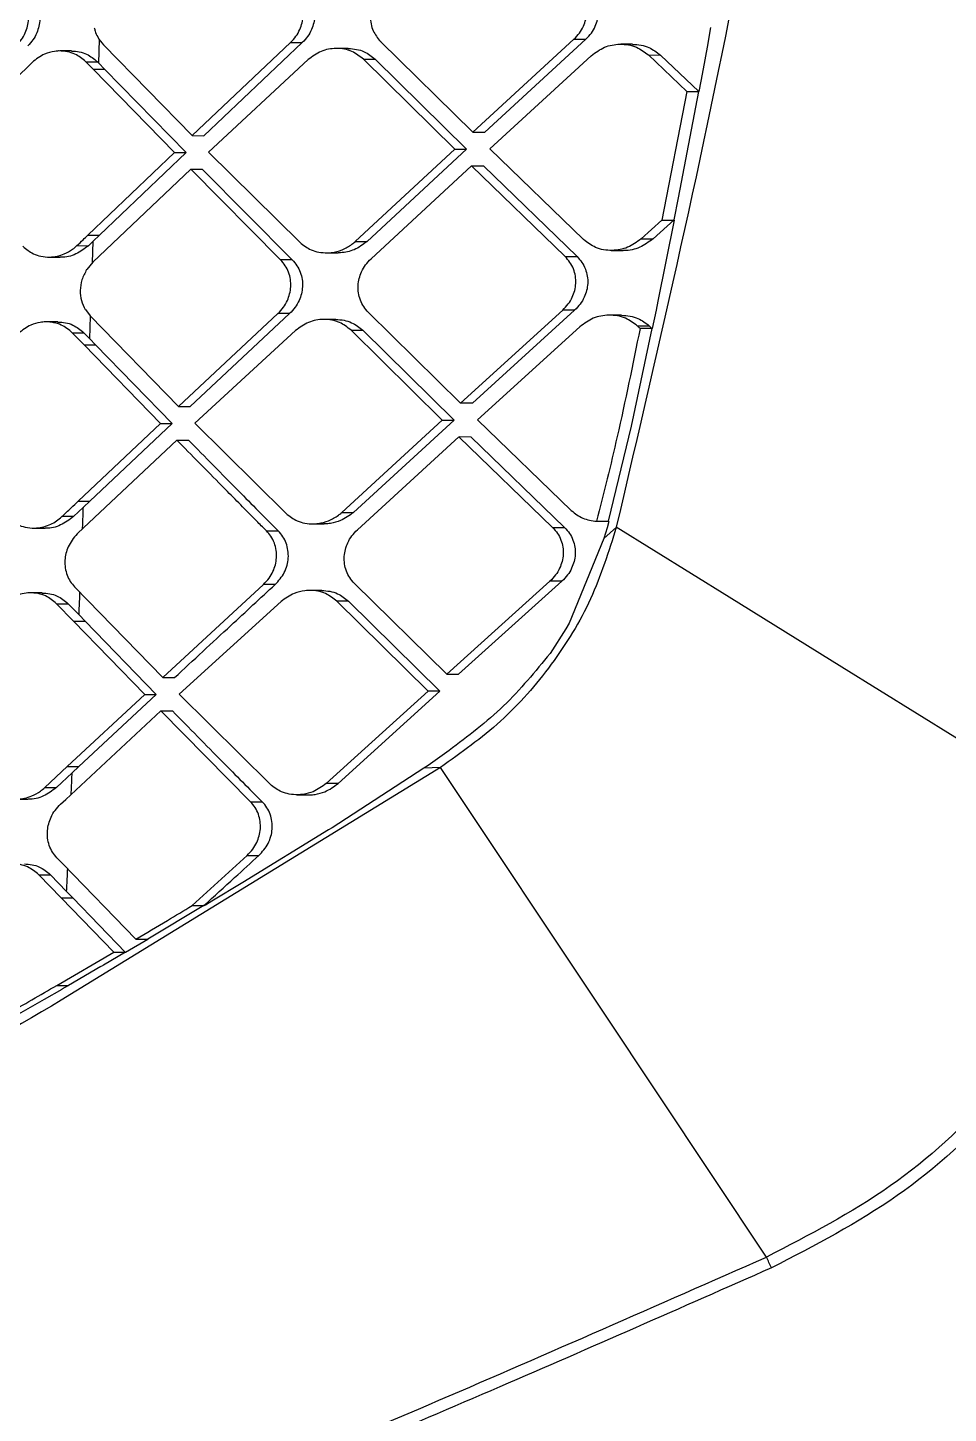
# Model space of a CAD drawing. Extents: x 939 to 1039, y 781 to 934.
# Drawn here: x 1028.941 to 1030.154, y 818.226 to 820.051 of the extents above; entities that cross this region are included whole.
import ezdxf

# ---------------------------------------------------------------- set-up
doc = ezdxf.new("R2010")
doc.units = 0
doc.header["$MEASUREMENT"] = 0
doc.layers.add('1', color=4, linetype='Continuous')

# ---------------------------------------------------------------- blocks, each defined once
blk = doc.blocks.new('Envoy')
at = {"layer": '1', "color": 3, "linetype": 'Continuous', "lineweight": 25}
for p, q in [((90.381, 20.8297), (90.3819, 20.861)), ((90.874, 20.7388), (91.0071, 20.8614)), ((90.8896, 20.7388), (91.0228, 20.8614)), ((91.0071, 20.8614), (91.0228, 20.8614)), ((91.1872, 20.8766), (91.1825, 20.8507)), ((90.345, 20.8459), (90.3299, 20.8459)), ((90.3871, 20.854), (90.5042, 20.7344)), ((90.5042, 20.7344), (90.6337, 20.857)), ((90.649, 20.857), (90.5195, 20.7343)), ((90.6337, 20.857), (90.649, 20.857)), ((90.7098, 20.8492), (90.6944, 20.8492)), ((90.7524, 20.8584), (90.874, 20.7388)), ((91.0844, 20.8547), (91.0687, 20.8548)), ((91.1825, 20.8507), (91.1772, 20.8222)), ((90.2931, 20.8308), (90.1666, 20.7082)), ((90.3734, 20.822), (90.364, 20.8317)), ((90.364, 20.8317), (90.3792, 20.8317)), ((90.3792, 20.8317), (90.381, 20.8298)), ((90.3811, 20.8297), (90.3886, 20.822)), ((90.6569, 20.8345), (90.5256, 20.7126)), ((90.7297, 20.835), (90.7452, 20.835)), ((90.85, 20.7165), (90.7297, 20.835)), ((90.7452, 20.835), (90.8655, 20.7165)), ((90.8963, 20.7171), (91.0297, 20.8397)), ((91.1052, 20.8406), (91.1556, 20.7926)), ((91.1052, 20.8406), (91.121, 20.8405)), ((91.121, 20.8405), (91.1716, 20.7924)), ((90.3734, 20.822), (90.3886, 20.822)), ((90.4807, 20.7121), (90.3734, 20.822)), ((90.3886, 20.8219), (90.496, 20.7121)), ((91.1772, 20.8222), (91.1742, 20.8059)), ((91.1556, 20.7926), (91.123, 20.6231)), ((91.1714, 20.7924), (91.1446, 20.6524)), ((91.1556, 20.7926), (91.1713, 20.7926)), ((91.1742, 20.8059), (91.1717, 20.7924)), ((90.5042, 20.7344), (90.5195, 20.7343)), ((90.874, 20.7388), (90.8896, 20.7388)), ((90.719, 20.5951), (90.85, 20.7165)), ((90.8655, 20.7165), (90.7345, 20.5951)), ((90.85, 20.7165), (90.8655, 20.7165)), ((91.0198, 20.5974), (90.8963, 20.7171)), ((90.3666, 20.6032), (90.4807, 20.7121)), ((90.496, 20.7121), (90.3818, 20.6032)), ((90.4807, 20.7121), (90.496, 20.7121)), ((90.5256, 20.7126), (90.646, 20.5939)), ((90.5021, 20.6904), (90.3732, 20.5677)), ((90.6206, 20.5707), (90.5021, 20.6904)), ((90.5021, 20.6904), (90.5174, 20.6903)), ((90.5174, 20.6903), (90.636, 20.5707)), ((90.8722, 20.6948), (90.7397, 20.5722)), ((90.8722, 20.6948), (90.8877, 20.6948)), ((90.9954, 20.5752), (90.8722, 20.6948)), ((90.8877, 20.6948), (91.0111, 20.5751)), ((91.1446, 20.6524), (91.1389, 20.6233)), ((91.123, 20.6231), (91.0956, 20.5983)), ((91.1391, 20.6233), (91.1114, 20.5983)), ((91.1392, 20.6232), (91.1178, 20.5165)), ((91.123, 20.6231), (91.1388, 20.6231)), ((90.3522, 20.5895), (90.3674, 20.5894)), ((90.3666, 20.6032), (90.3818, 20.6032)), ((90.3736, 20.5954), (90.3674, 20.5894)), ((90.3726, 20.567), (90.3735, 20.5954)), ((90.3818, 20.6032), (90.3736, 20.5954)), ((90.719, 20.5951), (90.7345, 20.5951)), ((91.0956, 20.5983), (91.1114, 20.5983)), ((90.3152, 20.5744), (90.3303, 20.5744)), ((90.636, 20.5707), (90.6206, 20.5707)), ((90.6809, 20.58), (90.6963, 20.58)), ((90.9954, 20.5752), (91.0111, 20.5751)), ((91.0563, 20.5832), (91.0721, 20.5832)), ((90.3732, 20.5677), (90.3651, 20.5579)), ((91.1178, 20.5165), (91.1153, 20.5045)), ((90.3633, 20.5052), (90.3695, 20.497)), ((90.3691, 20.4667), (90.3701, 20.4964)), ((90.3695, 20.497), (90.4862, 20.3774)), ((90.6171, 20.5), (90.4862, 20.3774)), ((90.6325, 20.5), (90.5015, 20.3774)), ((90.6325, 20.5), (90.6171, 20.5)), ((90.8578, 20.3818), (90.7363, 20.5015)), ((90.8578, 20.3818), (90.9923, 20.5045)), ((91.008, 20.5044), (90.8734, 20.3818)), ((91.008, 20.5044), (90.9923, 20.5045)), ((91.0699, 20.4978), (91.0541, 20.4978)), ((91.1153, 20.5045), (91.1103, 20.4802)), ((90.3272, 20.489), (90.312, 20.489)), ((90.6935, 20.4922), (90.678, 20.4923)), ((90.7134, 20.4781), (90.7289, 20.478)), ((90.8335, 20.3596), (90.7134, 20.478)), ((90.7289, 20.478), (90.8491, 20.3596)), ((91.0148, 20.4827), (90.8801, 20.3601)), ((91.083, 20.3519), (91.11, 20.4802)), ((91.1066, 20.4836), (91.0908, 20.4836)), ((91.1102, 20.4801), (91.1066, 20.4836)), ((90.3616, 20.4588), (90.3461, 20.4748)), ((90.3461, 20.4748), (90.3613, 20.4748)), ((90.3613, 20.4747), (90.3691, 20.4667)), ((90.3691, 20.4667), (90.3768, 20.4587)), ((90.6403, 20.4775), (90.5075, 20.3557)), ((90.4624, 20.3551), (90.3616, 20.4588)), ((90.3616, 20.4587), (90.3768, 20.4587)), ((90.3768, 20.4587), (90.4778, 20.3551)), ((90.4862, 20.3774), (90.5015, 20.3774)), ((90.8734, 20.3818), (90.8578, 20.3818)), ((90.354, 20.2529), (90.4624, 20.3552)), ((90.4778, 20.3551), (90.3692, 20.2529)), ((90.4624, 20.3551), (90.4777, 20.3551)), ((90.5075, 20.3557), (90.6276, 20.2369)), ((90.7011, 20.2381), (90.8335, 20.3596)), ((90.8491, 20.3596), (90.7166, 20.2381)), ((90.8335, 20.3596), (90.849, 20.3595)), ((90.8801, 20.3601), (91.0036, 20.2405)), ((91.0528, 20.2264), (91.083, 20.3519)), ((90.4837, 20.3334), (90.3534, 20.2108)), ((90.4837, 20.3334), (90.4991, 20.3334)), ((90.7217, 20.2152), (90.8556, 20.3378)), ((90.8556, 20.3378), (90.9789, 20.2182)), ((90.8557, 20.3379), (90.8713, 20.3378)), ((90.8713, 20.3378), (90.9947, 20.2182)), ((90.3607, 20.2449), (90.3476, 20.2325)), ((90.354, 20.2529), (90.3692, 20.2529)), ((90.3692, 20.2529), (90.3608, 20.2449)), ((90.3476, 20.2325), (90.3324, 20.2325)), ((90.6626, 20.223), (90.6781, 20.223)), ((90.7011, 20.2381), (90.7166, 20.2381)), ((91.037, 20.2264), (91.0528, 20.2264)), ((91.0532, 20.2263), (91.0507, 20.2176)), ((90.2951, 20.2174), (90.3103, 20.2174)), ((90.3534, 20.2108), (90.3523, 20.2098)), ((90.6019, 20.2138), (90.6174, 20.2138)), ((90.9789, 20.2182), (90.9947, 20.2182)), ((91.063, 20.2187), (91.0464, 20.2035)), ((91.0507, 20.2176), (91.0465, 20.2035)), ((91.0464, 20.2035), (91.0008, 20.0924)), ((90.3065, 20.132), (90.2912, 20.132)), ((90.3495, 20.1397), (90.4655, 20.0205)), ((90.4655, 20.0205), (90.5979, 20.1431)), ((90.6134, 20.1431), (90.5979, 20.1431)), ((90.6747, 20.1353), (90.6592, 20.1353)), ((90.8394, 20.0249), (90.7178, 20.1445)), ((90.9754, 20.1475), (90.8394, 20.0249)), ((90.9912, 20.1475), (90.8551, 20.0249)), ((90.9912, 20.1475), (90.9754, 20.1475)), ((90.3476, 20.0948), (90.3254, 20.1178)), ((90.3254, 20.1178), (90.3407, 20.1178)), ((90.3407, 20.1178), (90.355, 20.103)), ((90.6211, 20.1206), (90.4868, 19.9988)), ((90.7102, 20.1211), (90.6947, 20.1211)), ((90.8148, 20.0026), (90.6947, 20.1211)), ((90.7102, 20.1211), (90.8305, 20.0026)), ((90.4415, 19.9982), (90.3476, 20.0948)), ((90.3476, 20.0948), (90.3629, 20.0948)), ((90.355, 20.103), (90.3629, 20.0948)), ((90.3629, 20.0948), (90.4568, 19.9982)), ((90.9963, 20.0846), (90.9756, 20.0524)), ((91.0008, 20.0924), (90.9963, 20.0846)), ((90.8394, 20.0249), (90.8551, 20.0249)), ((90.4655, 20.0205), (90.4808, 20.0205)), ((90.3394, 19.9032), (90.4415, 19.9982)), ((90.4568, 19.9982), (90.3547, 19.9032)), ((90.4415, 19.9982), (90.4568, 19.9982)), ((90.6068, 19.88), (90.4868, 19.9988)), ((90.8148, 20.0026), (90.6808, 19.8812)), ((90.6964, 19.8812), (90.8305, 20.0026)), ((90.8305, 20.0026), (90.8148, 20.0026)), ((90.4627, 19.9765), (90.3374, 19.8601)), ((90.5808, 19.8569), (90.4627, 19.9765)), ((90.4627, 19.9765), (90.4781, 19.9765)), ((90.8425, 19.9245), (90.8149, 19.9049)), ((90.3098, 19.8756), (90.3394, 19.9032)), ((90.3459, 19.895), (90.3251, 19.8756)), ((90.8311, 19.9021), (90.3316, 19.5955)), ((90.3394, 19.9032), (90.3547, 19.9032)), ((90.3547, 19.9032), (90.3459, 19.895)), ((90.8095, 19.9011), (90.6883, 19.8228)), ((90.8149, 19.9049), (90.8095, 19.9011)), ((90.8311, 19.9021), (90.8095, 19.9011)), ((90.3098, 19.8756), (90.3251, 19.8756)), ((90.6964, 19.8812), (90.6808, 19.8812)), ((90.2722, 19.8605), (90.2875, 19.8605)), ((90.3307, 19.8539), (90.3374, 19.8601)), ((90.642, 19.8661), (90.6576, 19.8661)), ((90.5808, 19.8569), (90.5964, 19.8568)), ((90.6883, 19.8228), (90.6835, 19.8198)), ((90.6835, 19.8198), (90.5706, 19.7505)), ((90.5039, 19.7201), (90.5763, 19.7862)), ((90.5763, 19.7862), (90.5919, 19.7861)), ((90.3259, 19.7832), (90.3335, 19.7752)), ((90.3335, 19.7752), (90.4299, 19.676)), ((90.3314, 19.7303), (90.3019, 19.7609)), ((90.3019, 19.7609), (90.3172, 19.7609)), ((90.3172, 19.7609), (90.3386, 19.7387)), ((90.5706, 19.7505), (90.5299, 19.726)), ((90.3314, 19.7303), (90.3467, 19.7302)), ((90.4007, 19.6588), (90.3314, 19.7302)), ((90.3386, 19.7387), (90.3468, 19.7302)), ((90.3468, 19.7302), (90.4163, 19.6586)), ((90.5194, 19.7201), (90.4454, 19.676)), ((90.5039, 19.7201), (90.5194, 19.7201)), ((90.5214, 19.7208), (90.5196, 19.7197)), ((90.5299, 19.7259), (90.5214, 19.7208)), ((90.4455, 19.6757), (90.4164, 19.6585)), ((90.4299, 19.676), (90.4454, 19.676)), ((90.3258, 19.6151), (90.4007, 19.6588)), ((90.4162, 19.6588), (90.3872, 19.6418)), ((90.4007, 19.6588), (90.4161, 19.6588)), ((90.3839, 19.6399), (90.3412, 19.6151)), ((90.3872, 19.6418), (90.384, 19.6399)), ((90.3321, 19.6098), (90.3091, 19.5966)), ((90.3258, 19.6151), (90.3412, 19.6151)), ((90.3412, 19.6151), (90.3322, 19.6099)), ((90.3091, 19.5966), (90.2317, 19.5524))]:
    blk.add_line(p, q, dxfattribs=at)
at = {"layer": '1', "color": 3, "linetype": 'Continuous', "lineweight": 25, "flags": 128}
for points in [[(91.7385, 19.7993), (91.5088, 19.9419), (91.3602, 20.0341), (91.2116, 20.1264), (91.0629, 20.2187)], [(91.2609, 19.2573), (91.046, 19.5797), (90.8311, 19.9021)]]:
    blk.add_lwpolyline(points, dxfattribs=at)
at = {"layer": '1', "color": 3, "linetype": 'Continuous', "lineweight": 25}
for points, knots in [([(91.0089, 26.2134), (91.0708, 25.9685), (91.1944, 25.4786), (91.3212, 24.7307), (91.4038, 23.9769), (91.4359, 23.219), (91.4171, 22.4608), (91.348, 21.706), (91.2347, 20.9564), (91.1202, 20.4646), (91.0629, 20.2187)], [0, 0, 0, 0, 0.125001, 0.250001, 0.375003, 0.499997, 0.624991, 0.749994, 0.874996, 1, 1, 1, 1]), ([(90.2722, 20.8526), (90.2746, 20.8552), (90.2794, 20.8604), (90.2857, 20.872), (90.2889, 20.8848), (90.2883, 20.8975), (90.2859, 20.907), (90.2817, 20.9159), (90.2775, 20.9208), (90.2754, 20.9233)], [0, 0, 0, 0, 0.137422, 0.266444, 0.499172, 0.622204, 0.746719, 0.87249, 1, 1, 1, 1]), ([(90.2905, 20.9232), (90.2926, 20.9208), (90.2968, 20.9159), (90.301, 20.907), (90.3034, 20.8975), (90.304, 20.8848), (90.3008, 20.872), (90.2945, 20.8603), (90.2897, 20.8552), (90.2873, 20.8525)], [0, 0, 0, 0, 0.127399, 0.253034, 0.377346, 0.500968, 0.73357, 0.862582, 1, 1, 1, 1]), ([(90.6337, 20.857), (90.6362, 20.8596), (90.641, 20.8648), (90.6475, 20.8764), (90.6508, 20.8893), (90.6501, 20.9021), (90.6475, 20.9116), (90.6431, 20.9204), (90.6388, 20.9253), (90.6367, 20.9277)], [0, 0, 0, 0, 0.137345, 0.26656, 0.50083, 0.625296, 0.749766, 0.874454, 1, 1, 1, 1]), ([(90.652, 20.9277), (90.6542, 20.9252), (90.6586, 20.9203), (90.6629, 20.9114), (90.6654, 20.902), (90.6661, 20.8892), (90.6629, 20.8764), (90.6564, 20.8647), (90.6516, 20.8596), (90.6491, 20.857)], [0, 0, 0, 0, 0.128103, 0.253537, 0.376912, 0.498943, 0.733426, 0.862642, 1, 1, 1, 1]), ([(90.7553, 20.9291), (90.7528, 20.9265), (90.7479, 20.9214), (90.7414, 20.9098), (90.7381, 20.8968), (90.7389, 20.884), (90.7421, 20.872), (90.7473, 20.8638), (90.7516, 20.859), (90.7523, 20.8585), (90.7524, 20.8584)], [0, 0, 0, 0, 0.136425, 0.265284, 0.500933, 0.626368, 0.750821, 0.967971, 0.996415, 1, 1, 1, 1]), ([(91.0071, 20.8614), (91.0097, 20.864), (91.0146, 20.8691), (91.0213, 20.8808), (91.0246, 20.8937), (91.0238, 20.9066), (91.0207, 20.9171), (91.0161, 20.9259), (91.0114, 20.9305), (91.0098, 20.9321)], [0, 0, 0, 0, 0.13715, 0.266374, 0.501696, 0.625824, 0.750392, 0.914073, 1, 1, 1, 1]), ([(91.0228, 20.8614), (91.0253, 20.864), (91.0302, 20.8691), (91.0369, 20.8807), (91.0402, 20.8936), (91.0394, 20.9063), (91.0368, 20.9158), (91.0322, 20.9247), (91.0277, 20.9296), (91.0255, 20.9321)], [0, 0, 0, 0, 0.137111, 0.26622, 0.501068, 0.6222, 0.745131, 0.870828, 1, 1, 1, 1]), ([(90.375, 20.8765), (90.3754, 20.875), (90.3764, 20.8708), (90.3799, 20.8627), (90.3844, 20.8573), (90.3871, 20.854)], [0, 0, 0, 0, 0.176237, 0.500683, 1, 1, 1, 1]), ([(90.364, 20.8317), (90.3594, 20.8355), (90.3521, 20.8415), (90.3396, 20.8453), (90.3318, 20.846), (90.3261, 20.8458), (90.3196, 20.8451), (90.3074, 20.842), (90.2984, 20.835), (90.2931, 20.8308)], [0, 0, 0, 0, 0.226589, 0.357924, 0.501217, 0.527549, 0.578055, 0.751225, 1, 1, 1, 1]), ([(90.345, 20.8458), (90.3485, 20.8456), (90.3553, 20.8453), (90.3674, 20.8413), (90.3746, 20.8354), (90.3792, 20.8317)], [0, 0, 0, 0, 0.273787, 0.541944, 1, 1, 1, 1]), ([(90.7297, 20.835), (90.7249, 20.8388), (90.7173, 20.8448), (90.7045, 20.8486), (90.6908, 20.8498), (90.6734, 20.8467), (90.6624, 20.8385), (90.6569, 20.8345)], [0, 0, 0, 0, 0.230396, 0.360131, 0.499506, 0.750118, 1, 1, 1, 1]), ([(90.7098, 20.8491), (90.7134, 20.8489), (90.7205, 20.8485), (90.7331, 20.8446), (90.7405, 20.8387), (90.7452, 20.835)], [0, 0, 0, 0, 0.277569, 0.546415, 1, 1, 1, 1]), ([(91.0297, 20.8397), (91.0354, 20.8439), (91.0468, 20.8522), (91.0682, 20.856), (91.0892, 20.8527), (91.1002, 20.8444), (91.1052, 20.8406)], [0, 0, 0, 0, 0.251082, 0.501737, 0.772421, 1, 1, 1, 1]), ([(91.0844, 20.8546), (91.0881, 20.8545), (91.0955, 20.8541), (91.1084, 20.8501), (91.1161, 20.8442), (91.121, 20.8405)], [0, 0, 0, 0, 0.279533, 0.551674, 1, 1, 1, 1]), ([(90.2811, 20.5886), (90.2855, 20.5849), (90.2925, 20.579), (90.305, 20.575), (90.3189, 20.5737), (90.3335, 20.5769), (90.3453, 20.5834), (90.3503, 20.5878), (90.3522, 20.5895)], [0, 0, 0, 0, 0.215404, 0.349501, 0.501173, 0.750106, 0.90753, 1, 1, 1, 1]), ([(90.3674, 20.5894), (90.362, 20.5854), (90.3513, 20.5773), (90.3375, 20.5738), (90.3307, 20.5744), (90.3303, 20.5745)], [0, 0, 0, 0, 0.484388, 0.973186, 1, 1, 1, 1]), ([(90.3522, 20.5895), (90.3549, 20.592), (90.3597, 20.5966), (90.3645, 20.6012), (90.3666, 20.6032)], [0, 0, 0, 0, 0.559959, 1, 1, 1, 1]), ([(90.646, 20.5939), (90.6507, 20.5901), (90.6582, 20.5843), (90.6711, 20.5805), (90.6784, 20.58), (90.6822, 20.58), (90.6824, 20.58), (90.6828, 20.58), (90.6845, 20.5801), (90.6911, 20.5806), (90.702, 20.5834), (90.7121, 20.5893), (90.7175, 20.5936), (90.7189, 20.5949), (90.719, 20.5951)], [0, 0, 0, 0, 0.224302, 0.355112, 0.498262, 0.498789, 0.499786, 0.503241, 0.515781, 0.563413, 0.748866, 0.929387, 0.992626, 1, 1, 1, 1]), ([(90.7345, 20.595), (90.729, 20.5909), (90.7185, 20.583), (90.705, 20.5805), (90.6978, 20.5799), (90.6967, 20.58), (90.6963, 20.5801)], [0, 0, 0, 0, 0.48225, 0.919899, 0.97004, 1, 1, 1, 1]), ([(91.0956, 20.5983), (91.0899, 20.5941), (91.0784, 20.5858), (91.0569, 20.582), (91.0359, 20.5852), (91.0249, 20.5936), (91.0198, 20.5974)], [0, 0, 0, 0, 0.251436, 0.502179, 0.770336, 1, 1, 1, 1]), ([(91.1114, 20.5983), (91.1058, 20.5943), (91.0943, 20.5861), (91.0797, 20.5826), (91.0724, 20.5833), (91.0721, 20.5833)], [0, 0, 0, 0, 0.48091, 0.975235, 1, 1, 1, 1]), ([(90.6171, 20.5), (90.6196, 20.5027), (90.6245, 20.5078), (90.6311, 20.5195), (90.6344, 20.5323), (90.6338, 20.545), (90.6314, 20.5545), (90.6271, 20.5634), (90.6227, 20.5683), (90.6206, 20.5707)], [0, 0, 0, 0, 0.138143, 0.26764, 0.501332, 0.623369, 0.746958, 0.872279, 1, 1, 1, 1]), ([(90.636, 20.5707), (90.6381, 20.5683), (90.6425, 20.5634), (90.6468, 20.5545), (90.6493, 20.545), (90.6498, 20.5323), (90.6465, 20.5195), (90.6399, 20.5078), (90.635, 20.5027), (90.6325, 20.5)], [0, 0, 0, 0, 0.127632, 0.252804, 0.376151, 0.498562, 0.732468, 0.861976, 1, 1, 1, 1]), ([(90.7363, 20.5015), (90.7341, 20.5039), (90.7297, 20.5088), (90.7254, 20.5177), (90.7228, 20.5272), (90.7222, 20.54), (90.7256, 20.5528), (90.7322, 20.5645), (90.7371, 20.5695), (90.7397, 20.5722)], [0, 0, 0, 0, 0.127053, 0.25208, 0.375851, 0.499079, 0.733894, 0.862977, 1, 1, 1, 1]), ([(90.9923, 20.5045), (90.9948, 20.5071), (90.9998, 20.5122), (91.0066, 20.5238), (91.01, 20.5367), (91.0093, 20.5494), (91.0067, 20.5589), (91.0021, 20.5678), (90.9976, 20.5727), (90.9954, 20.5752)], [0, 0, 0, 0, 0.137768, 0.26721, 0.501947, 0.622847, 0.745719, 0.871172, 1, 1, 1, 1]), ([(91.0111, 20.5752), (91.0134, 20.5727), (91.0178, 20.5678), (91.0224, 20.5588), (91.025, 20.5494), (91.0257, 20.5366), (91.0223, 20.5238), (91.0155, 20.5121), (91.0106, 20.5071), (91.008, 20.5044)], [0, 0, 0, 0, 0.128797, 0.254124, 0.376832, 0.498003, 0.732894, 0.862315, 1, 1, 1, 1]), ([(90.365, 20.5579), (90.3627, 20.5535), (90.3581, 20.5449), (90.356, 20.5306), (90.3574, 20.5169), (90.3613, 20.509), (90.3632, 20.5052)], [0, 0, 0, 0, 0.265246, 0.519128, 0.763415, 1, 1, 1, 1]), ([(91.0908, 20.4836), (91.0857, 20.4874), (91.0747, 20.4958), (91.0536, 20.499), (91.032, 20.4952), (91.0205, 20.4869), (91.0148, 20.4827)], [0, 0, 0, 0, 0.227835, 0.497957, 0.749624, 1, 1, 1, 1]), ([(91.0699, 20.4977), (91.0736, 20.4975), (91.081, 20.4972), (91.094, 20.4932), (91.1017, 20.4873), (91.1066, 20.4836)], [0, 0, 0, 0, 0.278094, 0.549965, 1, 1, 1, 1]), ([(90.3461, 20.4748), (90.3415, 20.4786), (90.3342, 20.4846), (90.3216, 20.4884), (90.3122, 20.4893), (90.302, 20.4883), (90.2891, 20.4848), (90.2803, 20.478), (90.275, 20.4739)], [0, 0, 0, 0, 0.22752, 0.358594, 0.501127, 0.59081, 0.751094, 1, 1, 1, 1]), ([(90.3272, 20.4888), (90.3305, 20.4887), (90.3372, 20.4884), (90.3494, 20.4845), (90.3567, 20.4785), (90.3613, 20.4748)], [0, 0, 0, 0, 0.264756, 0.533735, 1, 1, 1, 1]), ([(90.7134, 20.4781), (90.7085, 20.4819), (90.698, 20.4902), (90.6777, 20.4935), (90.6569, 20.4898), (90.6458, 20.4816), (90.6403, 20.4775)], [0, 0, 0, 0, 0.231203, 0.498594, 0.749536, 1, 1, 1, 1]), ([(90.6935, 20.4922), (90.697, 20.492), (90.7041, 20.4916), (90.7167, 20.4877), (90.7242, 20.4818), (90.7289, 20.478)], [0, 0, 0, 0, 0.27534, 0.543901, 1, 1, 1, 1]), ([(91.0942, 20.4804), (91.0845, 20.4328), (91.0673, 20.3477), (91.0463, 20.2635), (91.037, 20.2264)], [0, 0, 0, 0, 0.5590039, 1, 1, 1, 1]), ([(91.0942, 20.4804), (91.0935, 20.481), (91.0924, 20.4821), (91.0913, 20.4831), (91.0908, 20.4836)], [0, 0, 0, 0, 0.559411, 1, 1, 1, 1]), ([(91.11, 20.4803), (91.107, 20.4803), (91.1018, 20.4804), (91.0965, 20.4804), (91.0942, 20.4804)], [0, 0, 0, 0, 0.560035, 1, 1, 1, 1]), ([(90.6019, 20.2138), (90.5997, 20.2161), (90.5933, 20.2224), (90.5737, 20.2422), (90.5365, 20.2798), (90.5035, 20.3134), (90.4837, 20.3334)], [0, 0, 0, 0, 0.056901, 0.158745, 0.497267, 1, 1, 1, 1]), ([(90.4991, 20.3334), (90.5211, 20.3111), (90.5603, 20.2711), (90.5999, 20.2313), (90.6174, 20.2138)], [0, 0, 0, 0, 0.560001, 1, 1, 1, 1]), ([(90.3324, 20.2325), (90.3364, 20.2363), (90.3436, 20.2431), (90.3508, 20.2499), (90.354, 20.2529)], [0, 0, 0, 0, 0.5600431, 1, 1, 1, 1]), ([(90.3596, 20.2167), (90.3597, 20.2193), (90.3601, 20.2287), (90.3605, 20.2381), (90.3607, 20.2449)], [0, 0, 0, 0, 0.278414, 1, 1, 1, 1]), ([(91.0036, 20.2405), (91.0085, 20.2367), (91.0183, 20.229), (91.0307, 20.2273), (91.037, 20.2264)], [0, 0, 0, 0, 0.4953127, 1, 1, 1, 1]), ([(90.261, 20.2316), (90.2651, 20.2282), (90.2719, 20.2223), (90.2844, 20.2182), (90.2986, 20.2167), (90.3152, 20.2203), (90.3269, 20.2274), (90.3318, 20.232), (90.3324, 20.2325)], [0, 0, 0, 0, 0.204501, 0.34136, 0.501413, 0.750625, 0.970502, 1, 1, 1, 1]), ([(90.3476, 20.2325), (90.3422, 20.2285), (90.3313, 20.2204), (90.3175, 20.2168), (90.3107, 20.2175), (90.3103, 20.2175)], [0, 0, 0, 0, 0.486675, 0.971238, 1, 1, 1, 1]), ([(90.6276, 20.2369), (90.6324, 20.2332), (90.6399, 20.2273), (90.6528, 20.2236), (90.6609, 20.2229), (90.6668, 20.2232), (90.6735, 20.2238), (90.6842, 20.2267), (90.6941, 20.2323), (90.6996, 20.2366), (90.7009, 20.238), (90.7011, 20.2381)], [0, 0, 0, 0, 0.224866, 0.355372, 0.497965, 0.525505, 0.576518, 0.748452, 0.929608, 0.992793, 1, 1, 1, 1]), ([(90.7166, 20.2381), (90.7111, 20.234), (90.7019, 20.2271), (90.6886, 20.2239), (90.6813, 20.2228), (90.6786, 20.2231), (90.6781, 20.2232)], [0, 0, 0, 0, 0.4795748, 0.8012455, 0.9674586, 1, 1, 1, 1]), ([(90.3523, 20.2098), (90.3479, 20.2044), (90.3397, 20.1942), (90.3359, 20.1777), (90.3365, 20.165), (90.339, 20.1555), (90.3431, 20.147), (90.3471, 20.1424), (90.3491, 20.1401)], [0, 0, 0, 0, 0.264942, 0.497756, 0.629962, 0.757254, 0.880367, 1, 1, 1, 1]), ([(90.598, 20.1431), (90.6005, 20.1458), (90.6055, 20.1509), (90.6122, 20.1625), (90.6156, 20.1754), (90.6151, 20.1882), (90.6126, 20.1979), (90.6083, 20.2067), (90.604, 20.2115), (90.6019, 20.2138)], [0, 0, 0, 0, 0.138761, 0.268532, 0.501605, 0.62628, 0.752762, 0.880725, 1, 1, 1, 1]), ([(90.6134, 20.1431), (90.6179, 20.1481), (90.6246, 20.1556), (90.6293, 20.1682), (90.631, 20.1781), (90.6306, 20.188), (90.6282, 20.1976), (90.6239, 20.2064), (90.6196, 20.2113), (90.6174, 20.2138)], [0, 0, 0, 0, 0.248913, 0.377209, 0.498897, 0.624585, 0.749177, 0.872692, 1, 1, 1, 1]), ([(90.7178, 20.1445), (90.7157, 20.147), (90.7113, 20.1519), (90.707, 20.1607), (90.7045, 20.1702), (90.704, 20.1831), (90.7074, 20.1959), (90.7142, 20.2075), (90.7191, 20.2126), (90.7217, 20.2152)], [0, 0, 0, 0, 0.126643, 0.251469, 0.375238, 0.498762, 0.732968, 0.862322, 1, 1, 1, 1]), ([(91.0629, 20.2187), (91.0529, 20.1866), (91.0327, 20.1226), (90.9794, 20.0364), (90.9129, 19.9602), (90.8584, 19.9215), (90.8311, 19.9021)], [0, 0, 0, 0, 0.249971, 0.499969, 0.749981, 1, 1, 1, 1]), ([(90.9789, 20.2182), (90.9812, 20.2157), (90.9857, 20.2108), (90.9902, 20.2019), (90.9928, 20.1925), (90.9934, 20.1797), (90.9899, 20.1669), (90.9831, 20.1552), (90.978, 20.1501), (90.9754, 20.1475)], [0, 0, 0, 0, 0.128485, 0.253707, 0.376567, 0.497586, 0.731876, 0.861584, 1, 1, 1, 1]), ([(90.9947, 20.2182), (90.997, 20.2157), (91.0015, 20.2108), (91.006, 20.2019), (91.0086, 20.1924), (91.0092, 20.1796), (91.0057, 20.1668), (90.9989, 20.1552), (90.9938, 20.1501), (90.9912, 20.1475)], [0, 0, 0, 0, 0.128695, 0.253974, 0.376785, 0.498221, 0.732459, 0.861946, 1, 1, 1, 1]), ([(90.3254, 20.1178), (90.3208, 20.1217), (90.3135, 20.1277), (90.3008, 20.1315), (90.2873, 20.1327), (90.2701, 20.1293), (90.2593, 20.1211), (90.2539, 20.117)], [0, 0, 0, 0, 0.228401, 0.359366, 0.501422, 0.750659, 1, 1, 1, 1]), ([(90.3064, 20.1319), (90.3098, 20.1317), (90.3165, 20.1314), (90.3287, 20.1276), (90.336, 20.1216), (90.3407, 20.1178)], [0, 0, 0, 0, 0.261381, 0.530897, 1, 1, 1, 1]), ([(90.3495, 20.1397), (90.3494, 20.1398), (90.3493, 20.1399), (90.3491, 20.14), (90.3491, 20.1401)], [0, 0, 0, 0, 0.563114, 1, 1, 1, 1]), ([(90.355, 20.103), (90.3553, 20.1109), (90.3557, 20.1208), (90.3561, 20.1307), (90.3562, 20.1328)], [0, 0, 0, 0, 0.79478, 1, 1, 1, 1]), ([(90.4808, 20.0205), (90.5056, 20.0434), (90.5497, 20.0843), (90.5939, 20.1251), (90.6134, 20.1431)], [0, 0, 0, 0, 0.559991, 1, 1, 1, 1]), ([(90.6947, 20.1211), (90.6899, 20.1249), (90.6824, 20.1308), (90.6695, 20.1347), (90.662, 20.1354), (90.6575, 20.1353), (90.6556, 20.1352), (90.6491, 20.1347), (90.6363, 20.1317), (90.6267, 20.1247), (90.6211, 20.1206)], [0, 0, 0, 0, 0.22398, 0.354994, 0.498602, 0.506533, 0.521168, 0.5706, 0.749826, 1, 1, 1, 1]), ([(90.6747, 20.1352), (90.6784, 20.135), (90.6855, 20.1346), (90.6981, 20.1307), (90.7056, 20.1248), (90.7102, 20.1211)], [0, 0, 0, 0, 0.281015, 0.547922, 1, 1, 1, 1]), ([(90.9756, 20.0524), (90.956, 20.0285), (90.9168, 19.9804), (90.8673, 19.9432), (90.8425, 19.9245)], [0, 0, 0, 0, 0.498154, 1, 1, 1, 1]), ([(90.4781, 19.9765), (90.5001, 19.9541), (90.5393, 19.9142), (90.5789, 19.8744), (90.5964, 19.8568)], [0, 0, 0, 0, 0.559996, 1, 1, 1, 1]), ([(90.3446, 19.8668), (90.3447, 19.869), (90.3452, 19.8784), (90.3456, 19.8878), (90.3459, 19.895)], [0, 0, 0, 0, 0.233521, 1, 1, 1, 1]), ([(90.2381, 19.8747), (90.2425, 19.871), (90.2496, 19.865), (90.2622, 19.8611), (90.2761, 19.8598), (90.2909, 19.8631), (90.3028, 19.8695), (90.3079, 19.874), (90.3098, 19.8756)], [0, 0, 0, 0, 0.219583, 0.352445, 0.500723, 0.749951, 0.90965, 1, 1, 1, 1]), ([(90.3251, 19.8756), (90.3196, 19.8715), (90.3087, 19.8634), (90.2947, 19.8599), (90.2878, 19.8605), (90.2875, 19.8606)], [0, 0, 0, 0, 0.487458, 0.976775, 1, 1, 1, 1]), ([(90.6808, 19.8812), (90.6752, 19.877), (90.6659, 19.8702), (90.6525, 19.8668), (90.6419, 19.8658), (90.6322, 19.8667), (90.6192, 19.8703), (90.6116, 19.8762), (90.6068, 19.88)], [0, 0, 0, 0, 0.251192, 0.415923, 0.501893, 0.644277, 0.774708, 1, 1, 1, 1]), ([(90.6576, 19.8662), (90.658, 19.8662), (90.6608, 19.8659), (90.6681, 19.8669), (90.6815, 19.8701), (90.6908, 19.877), (90.6964, 19.8812)], [0, 0, 0, 0, 0.033297, 0.198869, 0.516223, 1, 1, 1, 1]), ([(90.3259, 19.7832), (90.3238, 19.7856), (90.3196, 19.7905), (90.3155, 19.7994), (90.3133, 19.809), (90.313, 19.8218), (90.3165, 19.8345), (90.3232, 19.8461), (90.3281, 19.8512), (90.3307, 19.8539)], [0, 0, 0, 0, 0.125303, 0.250173, 0.375297, 0.501342, 0.732341, 0.861584, 1, 1, 1, 1]), ([(90.5763, 19.7862), (90.5789, 19.7888), (90.584, 19.794), (90.5908, 19.8056), (90.5943, 19.8183), (90.5939, 19.8311), (90.5916, 19.8406), (90.5873, 19.8495), (90.583, 19.8544), (90.5808, 19.8569)], [0, 0, 0, 0, 0.139472, 0.269563, 0.5021, 0.624486, 0.748096, 0.873014, 1, 1, 1, 1]), ([(90.5919, 19.7861), (90.5964, 19.7911), (90.6033, 19.7987), (90.608, 19.8112), (90.6098, 19.8211), (90.6095, 19.831), (90.6071, 19.8406), (90.6029, 19.8495), (90.5986, 19.8544), (90.5964, 19.8569)], [0, 0, 0, 0, 0.248995, 0.377411, 0.498897, 0.6247, 0.74913, 0.872738, 1, 1, 1, 1]), ([(90.5194, 19.7201), (90.533, 19.7324), (90.5571, 19.7544), (90.5813, 19.7765), (90.5919, 19.7862)], [0, 0, 0, 0, 0.559982, 1, 1, 1, 1]), ([(91.7385, 19.7993), (91.7183, 19.7407), (91.6778, 19.6232), (91.5666, 19.4715), (91.428, 19.3435), (91.3168, 19.2861), (91.2609, 19.2573)], [0, 0, 0, 0, 0.248317, 0.497925, 0.747766, 1, 1, 1, 1]), ([(91.7556, 19.7949), (91.7346, 19.7351), (91.6926, 19.6153), (91.5788, 19.4608), (91.4373, 19.3308), (91.3241, 19.2723), (91.2673, 19.243)], [0, 0, 0, 0, 0.249093, 0.498764, 0.748343, 1, 1, 1, 1]), ([(90.3019, 19.7609), (90.2972, 19.7647), (90.2899, 19.7708), (90.2772, 19.7745), (90.2636, 19.7757), (90.2464, 19.7723), (90.2355, 19.7641), (90.2301, 19.76)], [0, 0, 0, 0, 0.229098, 0.359728, 0.501104, 0.750669, 1, 1, 1, 1]), ([(90.2829, 19.775), (90.2864, 19.7748), (90.2932, 19.7745), (90.3054, 19.7706), (90.3126, 19.7647), (90.3172, 19.7609)], [0, 0, 0, 0, 0.268051, 0.535321, 1, 1, 1, 1]), ([(90.3386, 19.7387), (90.339, 19.7462), (90.3395, 19.7561), (90.3399, 19.766), (90.3401, 19.7685)], [0, 0, 0, 0, 0.753788, 1, 1, 1, 1]), ([(90.4299, 19.676), (90.4437, 19.6842), (90.4684, 19.6988), (90.4931, 19.7136), (90.5039, 19.7201)], [0, 0, 0, 0, 0.560007, 1, 1, 1, 1]), ([(90.1923, 19.5387), (90.2149, 19.5515), (90.2594, 19.5768), (90.3039, 19.6025), (90.3258, 19.6151)], [0, 0, 0, 0, 0.506609, 1, 1, 1, 1]), ([(90.3316, 19.5955), (90.1916, 19.5136), (89.9109, 19.3492), (89.4905, 19.1194), (89.0779, 18.902), (88.7212, 18.7213), (88.4224, 18.5733), (88.1795, 18.455), (87.9498, 18.3445), (87.7351, 18.242), (87.5351, 18.1468), (87.4198, 18.0915), (87.3622, 18.064)], [0, 0, 0, 0, 0.128088, 0.256805, 0.38361, 0.50883, 0.593009, 0.674921, 0.754537, 0.836904, 0.918629, 1, 1, 1, 1]), ([(87.4151, 17.7568), (87.4669, 17.776), (87.5703, 17.8144), (87.7417, 17.8784), (87.9279, 17.9492), (88.1315, 18.0268), (88.3542, 18.1079), (88.5936, 18.1974), (88.8452, 18.2872), (89.1557, 18.4025), (89.5284, 18.5426), (89.9608, 18.7105), (90.3953, 18.8855), (90.8293, 19.067), (91.1171, 19.1939), (91.2609, 19.2573)], [0, 0, 0, 0, 0.0625608, 0.1250945, 0.1873822, 0.2497889, 0.3127539, 0.3763094, 0.4391245, 0.5016072, 0.6016993, 0.7016111, 0.8011805, 0.9006679, 1, 1, 1, 1]), ([(91.2673, 19.243), (91.2662, 19.2454), (91.264, 19.2502), (91.262, 19.2549), (91.2609, 19.2573)], [0, 0, 0, 0, 0.500031, 1, 1, 1, 1]), ([(91.2673, 19.243), (91.148, 19.1904), (90.9034, 19.0824), (90.5378, 18.9287), (90.1655, 18.7764), (89.7986, 18.6315), (89.4378, 18.493), (89.1541, 18.3865), (88.9425, 18.3078), (88.7961, 18.2542), (88.6525, 18.2019), (88.5135, 18.1517), (88.3813, 18.1031), (88.2537, 18.057), (88.1318, 18.0143), (88.0166, 17.9733), (87.9143, 17.9361), (87.8247, 17.9034), (87.7397, 17.8733), (87.6594, 17.8451), (87.5742, 17.8143), (87.4935, 17.7816), (87.4396, 17.7642), (87.4151, 17.7563)], [0, 0, 0, 0, 0.082249, 0.168725, 0.250938, 0.337837, 0.421227, 0.501438, 0.538138, 0.573957, 0.608923, 0.645818, 0.681064, 0.714276, 0.751294, 0.786327, 0.81865, 0.848238, 0.87506, 0.90615, 0.934321, 0.970126, 1, 1, 1, 1])]:
    blk.add_open_spline(points, degree=3, knots=knots, dxfattribs=at)

msp = doc.modelspace()

# ---------------------------------------------------------------- block references
at = {"layer": '1'}
msp.add_blockref('Envoy', (938.6538, 799.1744), dxfattribs=at)

doc.saveas('drawing.dxf')
